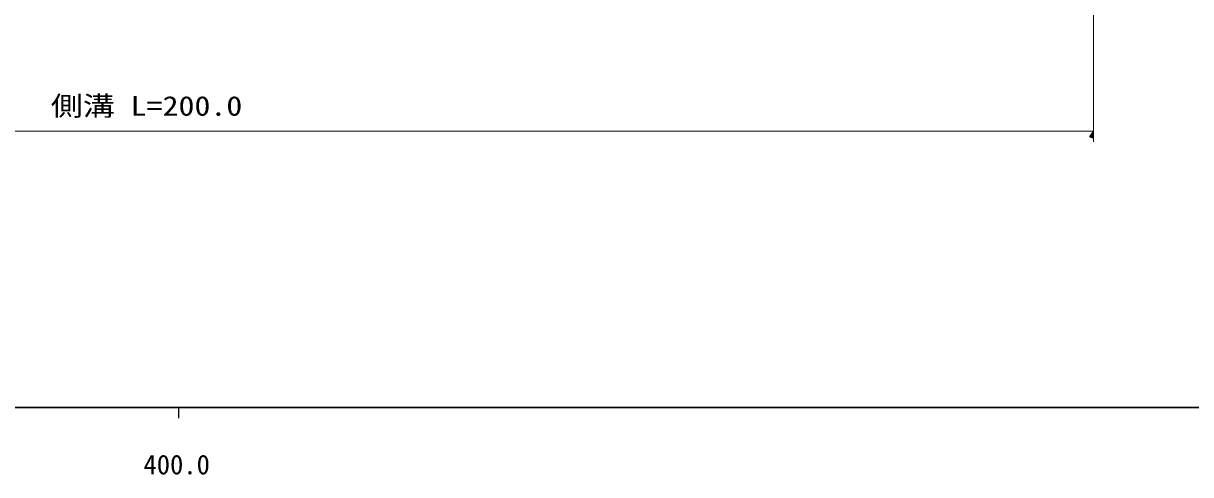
# Model space of a CAD drawing. Units: millimetres, scale not verified. Extents: x 40000 to 680000, y 20000 to 380000.
# Drawn here: x 453458 to 562980, y 198715 to 241055 of the extents above; entities that cross this region are included whole.
import ezdxf
from ezdxf.enums import TextEntityAlignment as Align

# ---------------------------------------------------------------- set-up
doc = ezdxf.new("R2010")
doc.units = ezdxf.units.MM
doc.header["$LTSCALE"] = 1000
for name, color, linetype, lineweight in [('M-BGD', 7, 'Continuous', 25), ('M-BGD-HTXT', 7, 'Continuous', 13), ('M-TTL-BAND', 7, 'Continuous', 25)]:
    doc.layers.add(name, color=color, linetype=linetype, lineweight=lineweight)
doc.styles.add('ＭＳ ゴシック', font='')
doc.styles.get('ＭＳ ゴシック').set_extended_font_data('MS Gothic')

# ---------------------------------------------------------------- blocks, each defined once
blk = doc.blocks.new('BUHIN90')
at = {"color": 7, "linetype": 'Continuous', "lineweight": 13}
for points in [[(0, 0), (-617, -260), (-422, -520)], [(-107, -80), (-419, -457), (-556, -275)], [(-159, -119), (-414, -423), (-522, -280)], [(-212, -159), (-409, -388), (-487, -284)], [(-264, -198), (-405, -354), (-453, -289)]]:
    blk.add_lwpolyline(points, close=True, dxfattribs=at)
for points in [[(-53, -40), (-424, -491), (-590, -270), (-55, -41)], [(-409, -307), (-317, -238), (-400, -320), (-419, -294), (-317, -238)]]:
    blk.add_lwpolyline(points, dxfattribs=at)

msp = doc.modelspace()

# ---------------------------------------------------------------- linework, layer by layer
at = {"layer": 'M-BGD'}
msp.add_line((579000, 205000), (58000, 205000), dxfattribs=at)
msp.add_line((579000, 205000), (58000, 205000), dxfattribs=at)
at = {"layer": 'M-BGD-HTXT'}
for p, q in [((553877, 229942), (553877, 249278)), ((365070, 230942), (553877, 230942))]:
    msp.add_line(p, q, dxfattribs=at)
at = {"layer": 'M-TTL-BAND'}
for p, q in [((40000, 205000), (579000, 205000)), ((468000, 205000), (468000, 204000))]:
    msp.add_line(p, q, dxfattribs=at)

# ---------------------------------------------------------------- block references
at = {"layer": 'M-BGD-HTXT', "rotation": 30.75455}
msp.add_blockref('BUHIN90', (553877, 230942), dxfattribs=at)

# ---------------------------------------------------------------- texts
at = {"layer": 'M-BGD-HTXT', "style": 'ＭＳ ゴシック', "width": 1.2}
msp.add_text('側溝 L=200.0', height=1833, dxfattribs=at).set_placement((456030, 231842), align=Align.BOTTOM_LEFT)
at = {"layer": 'M-TTL-BAND', "style": 'ＭＳ ゴシック'}
msp.add_text('400.0', height=1833, dxfattribs=at).set_placement((467844, 198195), align=Align.BOTTOM_CENTER)

doc.saveas('drawing.dxf')
